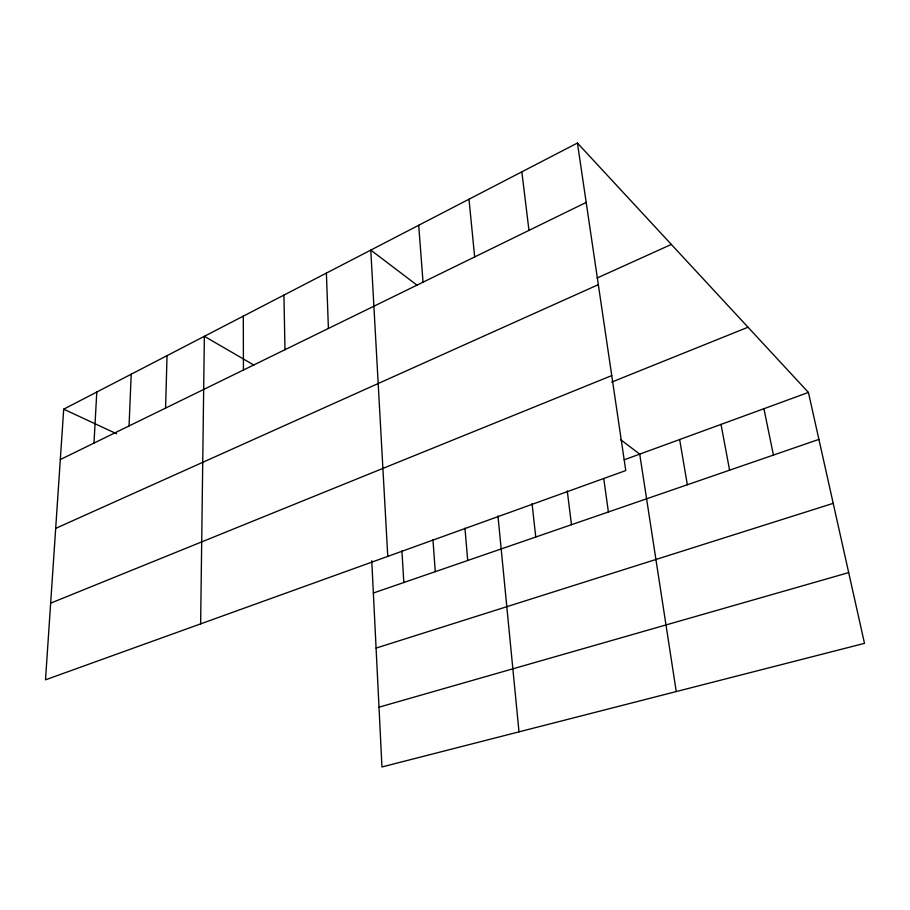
<?xml version="1.0" encoding="UTF-8"?>
<svg xmlns="http://www.w3.org/2000/svg" width="910" height="910" viewBox="0 0 910 910"><rect width="100%" height="100%" fill="white"/><g stroke="black" fill="none" stroke-linecap="round" stroke-linejoin="round"><path stroke-width="1.36" d="M200.632 623.873L204.363 336.302L253.935 365.103M165.586 408.089L167.03 355.651M129.049 425.948L131.211 374.203M93.992 443.09L96.79 392.039M63.7 409.182L45.5 679.815L625.761 470.561L577.429 143.041L63.7 409.182L116.571 433.774M60.31 459.561L586.188 202.407M597.119 278.016L671.341 244.437M55.681 528.38L598.325 284.659M50.653 603.159L611.747 375.602M611.668 382.12L748.009 327.225M624.226 459.8L808.421 392.438L864.5 643.347L381.961 766.959L371.758 560.708M373.35 593.024L818.909 439.393M376.08 648.091L833.207 503.344M379.004 707.184L848.689 572.606M417.167 285.285L370.779 250.091L387.774 556.385M620.597 439.621L639.719 454.135L676.244 691.577M577.429 143.041L808.421 392.438M763.922 408.715L773.42 455.08M721.027 424.401L729.592 470.197M679.645 439.53L687.346 484.757M603.796 478.865L608.392 511.977M567.271 490.922L571.469 524.717M521.839 171.842L528.972 230.389M532.054 503.628L535.751 537.025M468.991 199.222L474.667 256.95M497.963 515.936L518.996 731.856M464.964 528.175L467.706 560.492M418.702 225.27L423.036 282.191M432.955 539.721L435.276 571.673M401.924 550.914L403.835 582.514M326.383 273.091L328.419 328.453M283.931 295.09L284.978 349.702M243.3 316.134L243.436 370.017"/></g></svg>
